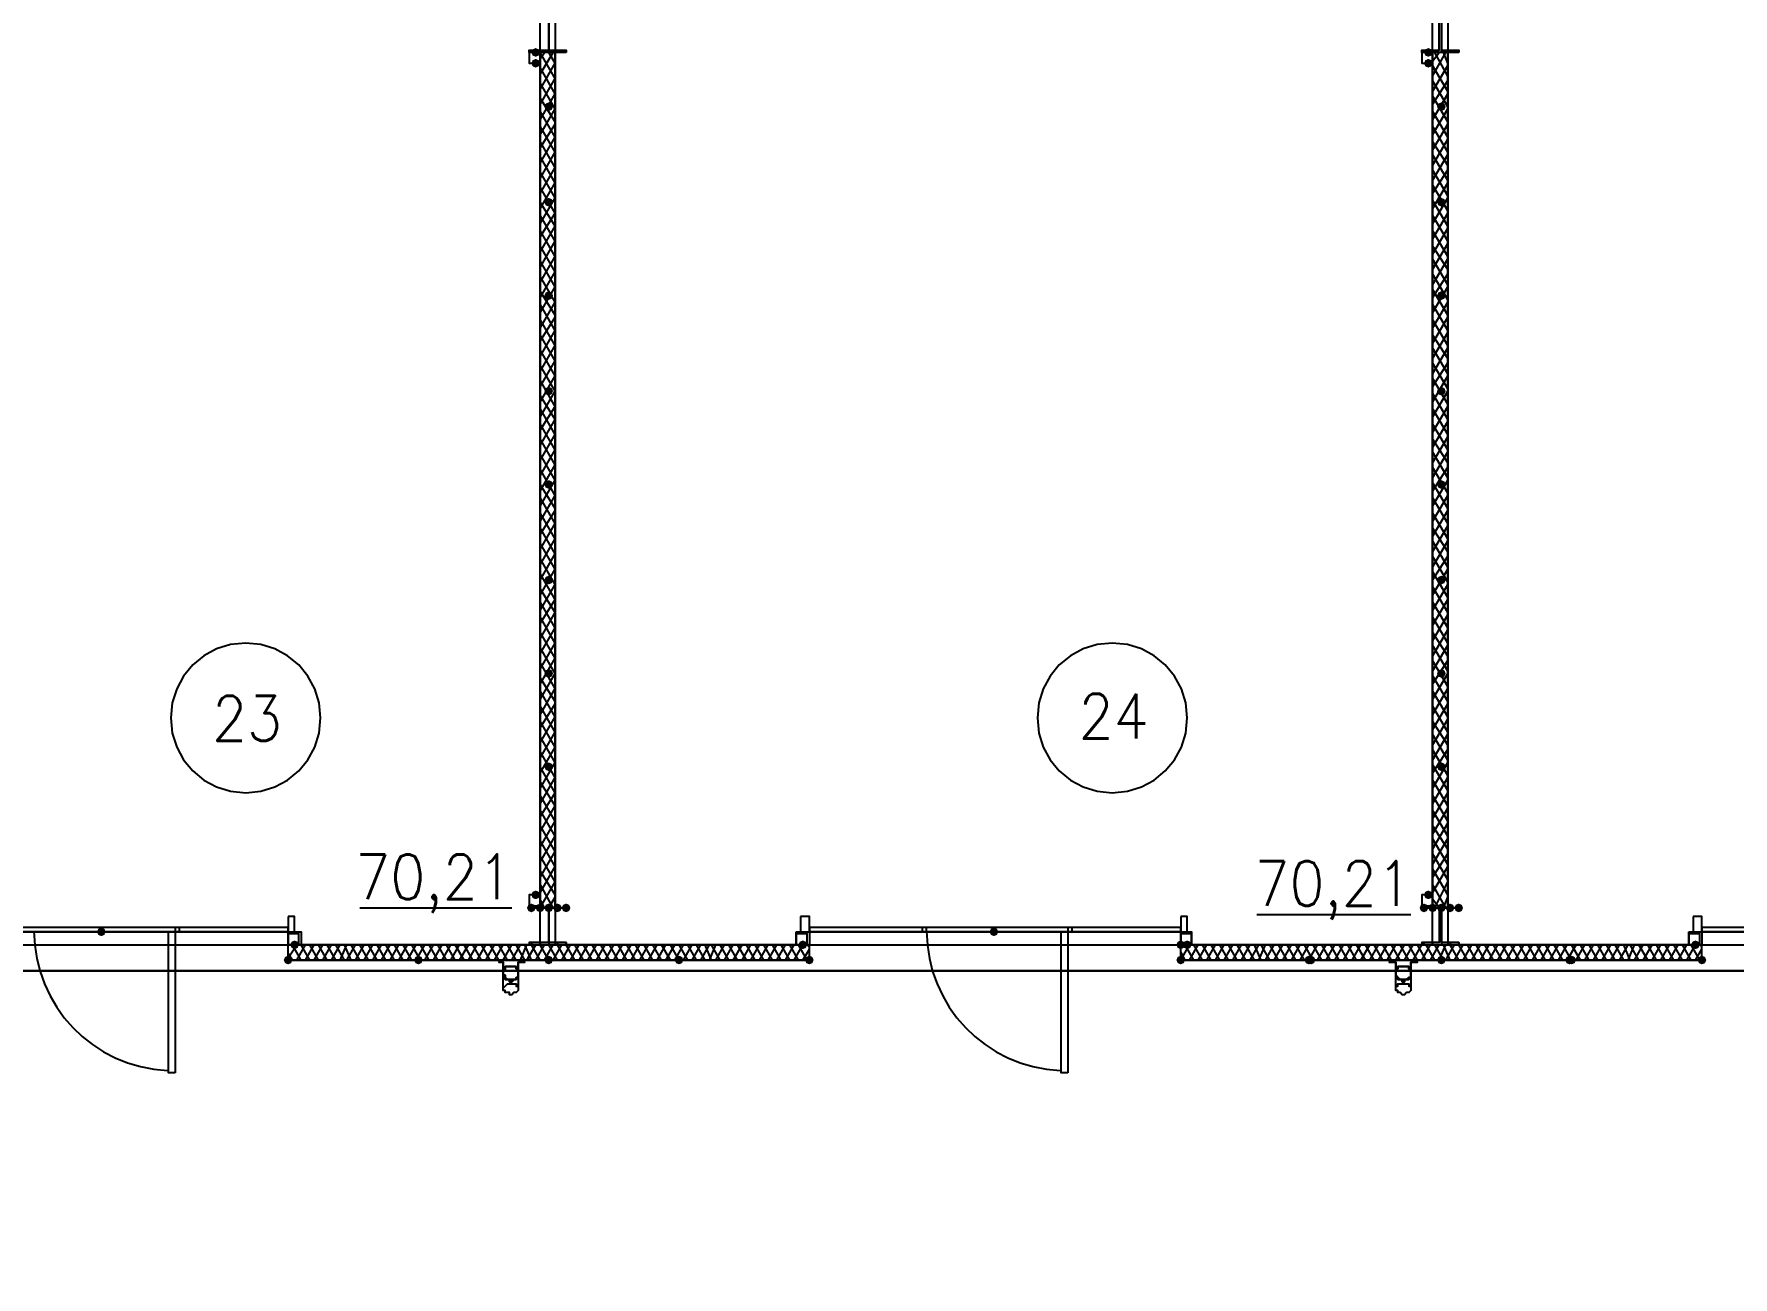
# Model space of a CAD drawing. Header units: millimetres. Extents: x 0 to 420, y 0 to 297.
# Drawn here: x 141.18 to 174.3, y 99.06 to 123.3 of the extents above; entities that cross this region are included whole.
import ezdxf

# ---------------------------------------------------------------- set-up
doc = ezdxf.new("R2010")
doc.units = ezdxf.units.MM
doc.layers.get('0').update_dxf_attribs({"linetype": 'CONTINUOUS'})
doc.styles.get("Standard").update_dxf_attribs({"font": 'STANDARD'})

msp = doc.modelspace()

# ---------------------------------------------------------------- hatches: boundary and pattern name
at = {"true_color": 0x000007}
for points in [[(151.045333, 122.936), (151.020463, 122.876204), (150.960667, 122.851333), (150.900871, 122.876204), (150.876, 122.936), (150.900871, 122.995796), (150.960667, 123.020667), (151.020462, 122.995796)], [(168.444333, 122.936), (168.419463, 122.876204), (168.359667, 122.851333), (168.299871, 122.876204), (168.275, 122.936), (168.299871, 122.995796), (168.359667, 123.020667), (168.419462, 122.995796)], [(151.045333, 122.724333), (151.020463, 122.664537), (150.960667, 122.639667), (150.900871, 122.664537), (150.876, 122.724333), (150.900871, 122.784129), (150.960667, 122.809), (151.020462, 122.784129)], [(168.444333, 122.724333), (168.419463, 122.664537), (168.359667, 122.639667), (168.299871, 122.664537), (168.275, 122.724333), (168.299871, 122.784129), (168.359667, 122.809), (168.419462, 122.784129)], [(151.299333, 121.877667), (151.274463, 121.817871), (151.214667, 121.793), (151.154871, 121.817871), (151.13, 121.877667), (151.154871, 121.937462), (151.214667, 121.962333), (151.274462, 121.937463)], [(168.698333, 121.877667), (168.673463, 121.817871), (168.613667, 121.793), (168.553871, 121.817871), (168.529, 121.877667), (168.553871, 121.937462), (168.613667, 121.962333), (168.673462, 121.937463)], [(151.299333, 120.015), (151.274463, 119.955204), (151.214667, 119.930333), (151.154871, 119.955204), (151.13, 120.015), (151.154871, 120.074796), (151.214667, 120.099667), (151.274462, 120.074796)], [(168.698333, 120.015), (168.673463, 119.955204), (168.613667, 119.930333), (168.553871, 119.955204), (168.529, 120.015), (168.553871, 120.074796), (168.613667, 120.099667), (168.673462, 120.074796)], [(151.299333, 118.194667), (151.274463, 118.134871), (151.214667, 118.11), (151.154871, 118.134871), (151.13, 118.194667), (151.154871, 118.254462), (151.214667, 118.279333), (151.274462, 118.254463)], [(168.698333, 118.194667), (168.673463, 118.134871), (168.613667, 118.11), (168.553871, 118.134871), (168.529, 118.194667), (168.553871, 118.254462), (168.613667, 118.279333), (168.673462, 118.254463)], [(151.299333, 116.332), (151.274463, 116.272204), (151.214667, 116.247333), (151.154871, 116.272204), (151.13, 116.332), (151.154871, 116.391796), (151.214667, 116.416667), (151.274462, 116.391796)], [(168.698333, 116.332), (168.673463, 116.272204), (168.613667, 116.247333), (168.553871, 116.272204), (168.529, 116.332), (168.553871, 116.391796), (168.613667, 116.416667), (168.673462, 116.391796)], [(151.299333, 114.511667), (151.274463, 114.451871), (151.214667, 114.427), (151.154871, 114.451871), (151.13, 114.511667), (151.154871, 114.571462), (151.214667, 114.596333), (151.274462, 114.571463)], [(168.698333, 114.511667), (168.673463, 114.451871), (168.613667, 114.427), (168.553871, 114.451871), (168.529, 114.511667), (168.553871, 114.571462), (168.613667, 114.596333), (168.673462, 114.571463)], [(151.299333, 112.649), (151.274463, 112.589204), (151.214667, 112.564333), (151.154871, 112.589204), (151.13, 112.649), (151.154871, 112.708796), (151.214667, 112.733667), (151.274462, 112.708796)], [(168.698333, 112.649), (168.673463, 112.589204), (168.613667, 112.564333), (168.553871, 112.589204), (168.529, 112.649), (168.553871, 112.708796), (168.613667, 112.733667), (168.673462, 112.708796)], [(151.299333, 110.828667), (151.274463, 110.768871), (151.214667, 110.744), (151.154871, 110.768871), (151.13, 110.828667), (151.154871, 110.888462), (151.214667, 110.913333), (151.274462, 110.888463)], [(168.698333, 110.828667), (168.673463, 110.768871), (168.613667, 110.744), (168.553871, 110.768871), (168.529, 110.828667), (168.553871, 110.888462), (168.613667, 110.913333), (168.673462, 110.888463)], [(151.299333, 109.008333), (151.274463, 108.948537), (151.214667, 108.923667), (151.154871, 108.948537), (151.13, 109.008333), (151.154871, 109.068129), (151.214667, 109.093), (151.274462, 109.068129)], [(168.698333, 109.008333), (168.673463, 108.948537), (168.613667, 108.923667), (168.553871, 108.948537), (168.529, 109.008333), (168.553871, 109.068129), (168.613667, 109.093), (168.673462, 109.068129)], [(150.960667, 106.256667), (150.935796, 106.196871), (150.876, 106.172), (150.816204, 106.196871), (150.791333, 106.256667), (150.816204, 106.316462), (150.876, 106.341333), (150.935796, 106.316463)], [(151.045333, 106.510667), (151.020463, 106.450871), (150.960667, 106.426), (150.900871, 106.450871), (150.876, 106.510667), (150.900871, 106.570462), (150.960667, 106.595333), (151.020462, 106.570463)], [(151.13, 106.256667), (151.105129, 106.196871), (151.045333, 106.172), (150.985538, 106.196871), (150.960667, 106.256667), (150.985537, 106.316462), (151.045333, 106.341333), (151.105129, 106.316463)], [(151.299333, 106.256667), (151.274463, 106.196871), (151.214667, 106.172), (151.154871, 106.196871), (151.13, 106.256667), (151.154871, 106.316462), (151.214667, 106.341333), (151.274462, 106.316463)], [(151.468667, 106.256667), (151.443796, 106.196871), (151.384, 106.172), (151.324204, 106.196871), (151.299333, 106.256667), (151.324204, 106.316462), (151.384, 106.341333), (151.443796, 106.316463)], [(151.638, 106.256667), (151.613129, 106.196871), (151.553333, 106.172), (151.493538, 106.196871), (151.468667, 106.256667), (151.493537, 106.316462), (151.553333, 106.341333), (151.613129, 106.316463)], [(168.359667, 106.256667), (168.334796, 106.196871), (168.275, 106.172), (168.215204, 106.196871), (168.190333, 106.256667), (168.215204, 106.316462), (168.275, 106.341333), (168.334796, 106.316463)], [(168.444333, 106.510667), (168.419463, 106.450871), (168.359667, 106.426), (168.299871, 106.450871), (168.275, 106.510667), (168.299871, 106.570462), (168.359667, 106.595333), (168.419462, 106.570463)], [(168.529, 106.256667), (168.504129, 106.196871), (168.444333, 106.172), (168.384537, 106.196871), (168.359667, 106.256667), (168.384537, 106.316462), (168.444333, 106.341333), (168.504129, 106.316463)], [(168.698333, 106.256667), (168.673463, 106.196871), (168.613667, 106.172), (168.553871, 106.196871), (168.529, 106.256667), (168.553871, 106.316462), (168.613667, 106.341333), (168.673462, 106.316463)], [(168.867667, 106.256667), (168.842796, 106.196871), (168.783, 106.172), (168.723204, 106.196871), (168.698333, 106.256667), (168.723204, 106.316462), (168.783, 106.341333), (168.842796, 106.316463)], [(169.037, 106.256667), (169.012129, 106.196871), (168.952333, 106.172), (168.892538, 106.196871), (168.867667, 106.256667), (168.892537, 106.316462), (168.952333, 106.341333), (169.012129, 106.316463)], [(142.578667, 105.791), (142.553796, 105.731204), (142.494, 105.706333), (142.434204, 105.731204), (142.409333, 105.791), (142.434204, 105.850796), (142.494, 105.875667), (142.553796, 105.850796)], [(142.578667, 105.791), (142.553796, 105.731204), (142.494, 105.706333), (142.434204, 105.731204), (142.409333, 105.791), (142.434204, 105.850796), (142.494, 105.875667), (142.553796, 105.850796)], [(159.977667, 105.791), (159.952796, 105.731204), (159.893, 105.706333), (159.833204, 105.731204), (159.808333, 105.791), (159.833204, 105.850796), (159.893, 105.875667), (159.952796, 105.850796)], [(159.977667, 105.791), (159.952796, 105.731204), (159.893, 105.706333), (159.833204, 105.731204), (159.808333, 105.791), (159.833204, 105.850796), (159.893, 105.875667), (159.952796, 105.850796)], [(146.346333, 105.537), (146.321463, 105.477204), (146.261667, 105.452333), (146.201871, 105.477204), (146.177, 105.537), (146.201871, 105.596796), (146.261667, 105.621667), (146.321462, 105.596796)], [(156.252333, 105.537), (156.227463, 105.477204), (156.167667, 105.452333), (156.107871, 105.477204), (156.083, 105.537), (156.107871, 105.596796), (156.167667, 105.621667), (156.227462, 105.596796)], [(163.618333, 105.537), (163.593462, 105.477204), (163.533667, 105.452333), (163.473871, 105.477204), (163.449, 105.537), (163.473871, 105.596796), (163.533667, 105.621667), (163.593462, 105.596796)], [(163.745333, 105.537), (163.720463, 105.477204), (163.660667, 105.452333), (163.600871, 105.477204), (163.576, 105.537), (163.600871, 105.596796), (163.660667, 105.621667), (163.720462, 105.596796)], [(173.651333, 105.537), (173.626463, 105.477204), (173.566667, 105.452333), (173.506871, 105.477204), (173.482, 105.537), (173.506871, 105.596796), (173.566667, 105.621667), (173.626462, 105.596796)]]:
    msp.add_hatch(color=0, dxfattribs=at).paths.add_polyline_path(points, flags=0)
at = {"true_color": 0x0000fe}
for points in [[(146.219333, 105.240667), (146.194463, 105.180871), (146.134667, 105.156), (146.074871, 105.180871), (146.05, 105.240667), (146.074871, 105.300462), (146.134667, 105.325333), (146.194462, 105.300463)], [(148.759333, 105.240667), (148.734463, 105.180871), (148.674667, 105.156), (148.614871, 105.180871), (148.59, 105.240667), (148.614871, 105.300462), (148.674667, 105.325333), (148.734462, 105.300463)], [(148.759333, 105.240667), (148.734463, 105.180871), (148.674667, 105.156), (148.614871, 105.180871), (148.59, 105.240667), (148.614871, 105.300462), (148.674667, 105.325333), (148.734462, 105.300463)], [(151.299333, 105.240667), (151.274463, 105.180871), (151.214667, 105.156), (151.154871, 105.180871), (151.13, 105.240667), (151.154871, 105.300462), (151.214667, 105.325333), (151.274462, 105.300463)], [(151.299333, 105.240667), (151.274463, 105.180871), (151.214667, 105.156), (151.154871, 105.180871), (151.13, 105.240667), (151.154871, 105.300462), (151.214667, 105.325333), (151.274462, 105.300463)], [(151.299333, 105.240667), (151.274463, 105.180871), (151.214667, 105.156), (151.154871, 105.180871), (151.13, 105.240667), (151.154871, 105.300462), (151.214667, 105.325333), (151.274462, 105.300463)], [(153.839333, 105.240667), (153.814463, 105.180871), (153.754667, 105.156), (153.694871, 105.180871), (153.67, 105.240667), (153.694871, 105.300462), (153.754667, 105.325333), (153.814462, 105.300463)], [(153.839333, 105.240667), (153.814463, 105.180871), (153.754667, 105.156), (153.694871, 105.180871), (153.67, 105.240667), (153.694871, 105.300462), (153.754667, 105.325333), (153.814462, 105.300463)], [(156.379333, 105.240667), (156.354463, 105.180871), (156.294667, 105.156), (156.234871, 105.180871), (156.21, 105.240667), (156.234871, 105.300462), (156.294667, 105.325333), (156.354462, 105.300463)], [(163.618333, 105.240667), (163.593462, 105.180871), (163.533667, 105.156), (163.473871, 105.180871), (163.449, 105.240667), (163.473871, 105.300462), (163.533667, 105.325333), (163.593462, 105.300463)], [(166.116, 105.240667), (166.091129, 105.180871), (166.031333, 105.156), (165.971537, 105.180871), (165.946667, 105.240667), (165.971537, 105.300462), (166.031333, 105.325333), (166.091129, 105.300463)], [(166.158333, 105.240667), (166.133463, 105.180871), (166.073667, 105.156), (166.013871, 105.180871), (165.989, 105.240667), (166.013871, 105.300462), (166.073667, 105.325333), (166.133462, 105.300463)], [(168.698333, 105.240667), (168.673463, 105.180871), (168.613667, 105.156), (168.553871, 105.180871), (168.529, 105.240667), (168.553871, 105.300462), (168.613667, 105.325333), (168.673462, 105.300463)], [(168.698333, 105.240667), (168.673463, 105.180871), (168.613667, 105.156), (168.553871, 105.180871), (168.529, 105.240667), (168.553871, 105.300462), (168.613667, 105.325333), (168.673462, 105.300463)], [(171.196, 105.240667), (171.171129, 105.180871), (171.111333, 105.156), (171.051537, 105.180871), (171.026667, 105.240667), (171.051537, 105.300462), (171.111333, 105.325333), (171.171129, 105.300463)], [(171.238333, 105.240667), (171.213462, 105.180871), (171.153667, 105.156), (171.093871, 105.180871), (171.069, 105.240667), (171.093871, 105.300462), (171.153667, 105.325333), (171.213462, 105.300463)], [(173.778333, 105.240667), (173.753463, 105.180871), (173.693667, 105.156), (173.633871, 105.180871), (173.609, 105.240667), (173.633871, 105.300462), (173.693667, 105.325333), (173.753462, 105.300463)]]:
    msp.add_hatch(color=0, dxfattribs=at).paths.add_polyline_path(points, flags=0)
at = {"true_color": 0x000007}
h = msp.add_hatch(color=0, dxfattribs=at)
h.paths.add_polyline_path([(146.134667, 105.240667), (151.214667, 105.240667)], flags=0)
h.paths.add_polyline_path([(151.214667, 105.240667), (146.134667, 105.240667)], flags=0)
h = msp.add_hatch(color=0, dxfattribs=at)
h.paths.add_polyline_path([(151.214667, 105.240667), (156.294667, 105.240667)], flags=0)
h.paths.add_polyline_path([(156.294667, 105.240667), (151.214667, 105.240667)], flags=0)
h = msp.add_hatch(color=0, dxfattribs=at)
h.paths.add_polyline_path([(163.533667, 105.240667), (168.613667, 105.240667)], flags=0)
h.paths.add_polyline_path([(168.613667, 105.240667), (163.533667, 105.240667)], flags=0)
h = msp.add_hatch(color=0, dxfattribs=at)
h.paths.add_polyline_path([(168.613667, 105.240667), (173.693667, 105.240667)], flags=0)
h.paths.add_polyline_path([(173.693667, 105.240667), (168.613667, 105.240667)], flags=0)

# ---------------------------------------------------------------- linework, layer by layer
at = {"color": 0, "true_color": 0x000007}
for points in [[(103.970667, 105.029), (389.763, 105.029), (389.763, 222.715667), (103.970667, 222.715667)], [(151.045333, 105.537), (151.045333, 140.038667), (147.362333, 140.038667), (134.196667, 140.038667), (133.942667, 140.038667), (133.942667, 105.537)], [(151.595667, 140.038667), (151.341667, 140.038667), (151.341667, 105.537), (168.444333, 105.537), (168.444333, 140.038667), (164.761333, 140.038667)], [(168.740667, 105.537), (185.843333, 105.537), (185.843333, 140.038667), (182.160333, 140.038667), (168.994667, 140.038667), (168.740667, 140.038667)], [(151.553333, 122.936), (150.833667, 122.936), (150.833667, 122.978333), (151.214667, 122.978333), (151.214667, 123.613333), (150.833667, 123.613333), (150.833667, 123.655667), (151.553333, 123.655667), (151.553333, 123.613333), (151.214667, 123.613333), (151.214667, 122.978333), (151.553333, 122.978333)], [(168.952333, 122.936), (168.232667, 122.936), (168.232667, 122.978333), (168.571333, 122.978333), (168.571333, 123.613333), (168.232667, 123.613333), (168.232667, 123.655667), (168.952333, 123.655667), (168.952333, 123.613333), (168.613667, 123.613333), (168.613667, 122.978333), (168.952333, 122.978333)], [(151.045333, 122.936), (150.833667, 122.936), (150.833667, 122.724333), (151.045333, 122.724333), (151.045333, 122.936), (150.833667, 122.936), (150.833667, 122.724333), (151.045333, 122.724333)], [(151.045333, 122.936), (151.045333, 106.256667), (151.341667, 106.256667), (151.341667, 122.936)], [(168.444333, 122.936), (168.232667, 122.936), (168.232667, 122.724333), (168.444333, 122.724333), (168.444333, 122.936), (168.232667, 122.936), (168.232667, 122.724333), (168.444333, 122.724333)], [(168.444333, 122.936), (168.444333, 106.256667), (168.740667, 106.256667), (168.740667, 122.936)], [(151.045333, 106.510667), (150.833667, 106.510667), (150.833667, 106.299), (151.045333, 106.299), (151.045333, 106.510667), (150.833667, 106.510667), (150.833667, 106.256667), (151.045333, 106.256667)], [(168.444333, 106.510667), (168.232667, 106.510667), (168.232667, 106.299), (168.444333, 106.299), (168.444333, 106.510667), (168.232667, 106.510667), (168.232667, 106.256667), (168.444333, 106.256667)], [(146.134667, 106.087333), (146.134667, 105.791), (146.261667, 105.791), (146.261667, 106.087333)], [(151.553333, 106.256667), (150.833667, 106.256667), (151.214667, 106.256667), (151.214667, 105.579333), (150.833667, 105.579333), (150.833667, 105.537), (151.553333, 105.537), (151.553333, 105.579333), (151.214667, 105.579333), (151.214667, 106.256667)], [(156.125333, 106.087333), (156.125333, 105.791), (156.294667, 105.791), (156.294667, 106.087333)], [(163.533667, 106.087333), (163.533667, 105.791), (163.660667, 105.791), (163.660667, 106.087333)], [(168.952333, 106.256667), (168.232667, 106.256667), (168.571333, 106.256667), (168.571333, 105.579333), (168.232667, 105.579333), (168.232667, 105.537), (168.952333, 105.537), (168.952333, 105.579333), (168.613667, 105.579333), (168.613667, 106.256667)], [(173.524333, 106.087333), (173.524333, 105.791), (173.693667, 105.791), (173.693667, 106.087333)], [(138.895667, 105.791), (146.134667, 105.791), (146.134667, 105.875667), (138.895667, 105.875667)], [(143.933333, 103.039333), (143.806333, 103.039333), (143.806333, 105.791), (143.933333, 105.791)], [(143.933333, 105.791), (144.018, 105.791), (144.018, 105.875667), (143.933333, 105.875667)], [(146.134667, 105.791), (146.388667, 105.791), (146.388667, 105.537), (146.134667, 105.537)], [(146.134667, 105.748667), (146.134667, 105.537), (146.346333, 105.537), (146.346333, 105.748667)], [(156.040667, 105.791), (156.294667, 105.791), (156.294667, 105.537), (156.040667, 105.537)], [(156.040667, 105.748667), (156.040667, 105.537), (156.252333, 105.537), (156.252333, 105.748667)], [(156.294667, 105.791), (163.533667, 105.791), (163.533667, 105.875667), (156.294667, 105.875667)], [(158.496, 105.791), (158.580667, 105.791), (158.580667, 105.875667), (158.496, 105.875667)], [(161.332333, 103.039333), (161.205333, 103.039333), (161.205333, 105.791), (161.332333, 105.791)], [(161.332333, 105.791), (161.417, 105.791), (161.417, 105.875667), (161.332333, 105.875667)], [(163.533667, 105.791), (163.745333, 105.791), (163.745333, 105.537), (163.533667, 105.537)], [(163.533667, 105.748667), (163.533667, 105.537), (163.745333, 105.537), (163.745333, 105.748667)], [(173.439667, 105.791), (173.693667, 105.791), (173.693667, 105.537), (173.439667, 105.537)], [(173.439667, 105.748667), (173.439667, 105.537), (173.651333, 105.537), (173.651333, 105.748667)], [(173.693667, 105.791), (180.932667, 105.791), (180.932667, 105.875667), (173.693667, 105.875667)], [(116.078, 96.435333), (377.655667, 96.435333), (377.655667, 105.029), (116.078, 105.029)], [(146.134667, 105.240667), (151.214667, 105.240667)], [(151.214667, 105.240667), (146.134667, 105.240667)], [(146.134667, 105.240667), (151.214667, 105.240667)], [(146.134667, 105.240667), (151.214667, 105.240667)], [(150.749, 105.198333), (150.622, 105.198333), (150.622, 104.986667), (150.622, 104.944333), (150.622, 104.902), (150.579667, 104.859667), (150.537333, 104.859667), (150.495, 104.817333), (150.452667, 104.817333), (150.452667, 104.859667), (150.410333, 104.859667), (150.368, 104.859667), (150.368, 104.902), (150.325667, 104.944333), (150.325667, 104.986667), (150.325667, 105.198333), (150.241, 105.198333), (150.325667, 105.198333), (150.325667, 104.986667), (150.325667, 104.944333), (150.368, 104.944333), (150.368, 104.902), (150.410333, 104.859667), (150.452667, 104.859667), (150.495, 104.859667), (150.537333, 104.859667), (150.579667, 104.859667), (150.579667, 104.902), (150.622, 104.902), (150.622, 104.944333), (150.622, 104.986667), (150.622, 105.198333), (150.749, 105.198333), (150.622, 105.198333), (150.622, 104.986667), (150.622, 104.944333), (150.622, 104.902), (150.579667, 104.859667), (150.537333, 104.859667), (150.495, 104.817333), (150.452667, 104.817333), (150.452667, 104.859667), (150.410333, 104.859667), (150.368, 104.859667), (150.368, 104.902), (150.325667, 104.944333), (150.325667, 104.986667), (150.325667, 105.198333), (150.241, 105.198333), (150.325667, 105.198333), (150.325667, 104.986667), (150.325667, 104.944333), (150.368, 104.944333), (150.368, 104.902), (150.410333, 104.859667), (150.452667, 104.859667), (150.495, 104.859667), (150.537333, 104.859667), (150.579667, 104.859667), (150.579667, 104.902), (150.622, 104.902), (150.622, 104.944333), (150.622, 104.986667), (150.622, 105.198333), (150.749, 105.198333), (150.622, 105.198333), (150.622, 104.986667), (150.622, 104.944333), (150.622, 104.902), (150.579667, 104.902), (150.579667, 104.859667), (150.537333, 104.859667), (150.495, 104.859667), (150.452667, 104.859667), (150.410333, 104.859667), (150.368, 104.902), (150.368, 104.944333), (150.325667, 104.944333), (150.325667, 104.986667), (150.325667, 105.198333), (150.241, 105.198333), (150.325667, 105.198333), (150.325667, 104.986667), (150.325667, 104.944333), (150.368, 104.902), (150.368, 104.859667), (150.410333, 104.859667), (150.452667, 104.859667), (150.452667, 104.817333), (150.495, 104.817333), (150.537333, 104.859667), (150.579667, 104.859667), (150.622, 104.902), (150.622, 104.944333), (150.622, 104.986667), (150.622, 105.198333)], [(150.622, 104.986667), (150.622, 105.029), (150.622, 105.071333), (150.579667, 105.071333), (150.579667, 105.113667), (150.537333, 105.113667), (150.495, 105.113667), (150.452667, 105.113667), (150.410333, 105.113667), (150.368, 105.113667), (150.368, 105.071333), (150.368, 105.029), (150.325667, 105.029), (150.325667, 104.986667), (150.325667, 104.944333), (150.368, 104.944333), (150.368, 104.902), (150.410333, 104.859667), (150.452667, 104.859667), (150.495, 104.859667), (150.537333, 104.859667), (150.579667, 104.859667), (150.579667, 104.902), (150.622, 104.902), (150.622, 104.944333), (150.622, 104.986667), (150.622, 104.944333), (150.622, 104.902), (150.579667, 104.902), (150.579667, 104.859667), (150.537333, 104.859667), (150.495, 104.859667), (150.452667, 104.859667), (150.410333, 104.859667), (150.368, 104.902), (150.368, 104.944333), (150.325667, 104.944333), (150.325667, 104.986667), (150.325667, 105.029), (150.368, 105.029), (150.368, 105.071333), (150.368, 105.113667), (150.410333, 105.113667), (150.452667, 105.113667), (150.495, 105.113667), (150.537333, 105.113667), (150.579667, 105.113667), (150.579667, 105.071333), (150.622, 105.071333), (150.622, 105.029)], [(150.325667, 104.986667), (150.325667, 105.029), (150.368, 105.029), (150.368, 105.071333), (150.368, 105.113667), (150.410333, 105.113667), (150.452667, 105.113667), (150.495, 105.113667), (150.537333, 105.113667), (150.579667, 105.113667), (150.579667, 105.071333), (150.622, 105.071333), (150.622, 105.029), (150.622, 104.986667), (150.622, 104.944333), (150.622, 104.902), (150.579667, 104.902), (150.579667, 104.859667), (150.537333, 104.859667), (150.495, 104.859667), (150.452667, 104.859667), (150.410333, 104.859667), (150.368, 104.902), (150.368, 104.944333), (150.325667, 104.944333)], [(151.214667, 105.240667), (156.294667, 105.240667)], [(156.294667, 105.240667), (151.214667, 105.240667)], [(156.294667, 105.240667), (151.214667, 105.240667)], [(156.294667, 105.240667), (151.214667, 105.240667)], [(163.533667, 105.240667), (168.613667, 105.240667)], [(168.613667, 105.240667), (163.533667, 105.240667)], [(163.533667, 105.240667), (168.613667, 105.240667)], [(163.533667, 105.240667), (168.613667, 105.240667)], [(168.148, 105.198333), (168.021, 105.198333), (168.021, 104.986667), (168.021, 104.944333), (168.021, 104.902), (167.978667, 104.902), (167.978667, 104.859667), (167.936333, 104.859667), (167.894, 104.859667), (167.894, 104.817333), (167.851667, 104.817333), (167.851667, 104.859667), (167.809333, 104.859667), (167.767, 104.859667), (167.767, 104.902), (167.724667, 104.902), (167.724667, 104.944333), (167.724667, 104.986667), (167.724667, 105.198333), (167.597667, 105.198333), (167.724667, 105.198333), (167.724667, 104.986667), (167.724667, 104.944333), (167.767, 104.902), (167.809333, 104.859667), (167.851667, 104.859667), (167.894, 104.859667), (167.936333, 104.859667), (167.978667, 104.902), (168.021, 104.902), (168.021, 104.944333), (168.021, 104.986667), (168.021, 105.198333), (168.148, 105.198333), (168.021, 105.198333), (168.021, 104.986667), (168.021, 104.944333), (168.021, 104.902), (167.978667, 104.902), (167.978667, 104.859667), (167.936333, 104.859667), (167.894, 104.859667), (167.894, 104.817333), (167.851667, 104.817333), (167.851667, 104.859667), (167.809333, 104.859667), (167.767, 104.859667), (167.767, 104.902), (167.724667, 104.902), (167.724667, 104.944333), (167.724667, 104.986667), (167.724667, 105.198333), (167.597667, 105.198333), (167.724667, 105.198333), (167.724667, 104.986667), (167.724667, 104.944333), (167.767, 104.902), (167.809333, 104.859667), (167.851667, 104.859667), (167.894, 104.859667), (167.936333, 104.859667), (167.978667, 104.902), (168.021, 104.902), (168.021, 104.944333), (168.021, 104.986667), (168.021, 105.198333), (168.148, 105.198333), (168.021, 105.198333), (168.021, 104.986667), (168.021, 104.944333), (168.021, 104.902), (167.978667, 104.902), (167.936333, 104.859667), (167.894, 104.859667), (167.851667, 104.859667), (167.809333, 104.859667), (167.767, 104.902), (167.724667, 104.944333), (167.724667, 104.986667), (167.724667, 105.198333), (167.597667, 105.198333), (167.724667, 105.198333), (167.724667, 104.986667), (167.724667, 104.944333), (167.724667, 104.902), (167.767, 104.902), (167.767, 104.859667), (167.809333, 104.859667), (167.851667, 104.859667), (167.851667, 104.817333), (167.894, 104.817333), (167.894, 104.859667), (167.936333, 104.859667), (167.978667, 104.859667), (167.978667, 104.902), (168.021, 104.902), (168.021, 104.944333), (168.021, 104.986667), (168.021, 105.198333)], [(168.021, 104.986667), (168.021, 105.029), (168.021, 105.071333), (167.978667, 105.071333), (167.978667, 105.113667), (167.936333, 105.113667), (167.894, 105.113667), (167.851667, 105.113667), (167.809333, 105.113667), (167.767, 105.113667), (167.767, 105.071333), (167.724667, 105.029), (167.724667, 104.986667), (167.724667, 104.944333), (167.767, 104.902), (167.809333, 104.859667), (167.851667, 104.859667), (167.894, 104.859667), (167.936333, 104.859667), (167.978667, 104.902), (168.021, 104.902), (168.021, 104.944333), (168.021, 104.986667), (168.021, 104.944333), (168.021, 104.902), (167.978667, 104.902), (167.936333, 104.859667), (167.894, 104.859667), (167.851667, 104.859667), (167.809333, 104.859667), (167.767, 104.902), (167.724667, 104.944333), (167.724667, 104.986667), (167.724667, 105.029), (167.767, 105.071333), (167.767, 105.113667), (167.809333, 105.113667), (167.851667, 105.113667), (167.894, 105.113667), (167.936333, 105.113667), (167.978667, 105.113667), (167.978667, 105.071333), (168.021, 105.071333), (168.021, 105.029)], [(167.724667, 104.986667), (167.724667, 105.029), (167.767, 105.071333), (167.767, 105.113667), (167.809333, 105.113667), (167.851667, 105.113667), (167.894, 105.113667), (167.936333, 105.113667), (167.978667, 105.113667), (167.978667, 105.071333), (168.021, 105.071333), (168.021, 105.029), (168.021, 104.986667), (168.021, 104.944333), (168.021, 104.902), (167.978667, 104.902), (167.936333, 104.859667), (167.894, 104.859667), (167.851667, 104.859667), (167.809333, 104.859667), (167.767, 104.902), (167.724667, 104.944333)], [(168.613667, 105.240667), (173.693667, 105.240667)], [(173.693667, 105.240667), (168.613667, 105.240667)], [(173.693667, 105.240667), (168.613667, 105.240667)], [(173.693667, 105.240667), (168.613667, 105.240667)], [(150.622, 104.690333), (150.622, 104.648), (150.579667, 104.605667), (150.537333, 104.605667), (150.495, 104.563333), (150.452667, 104.563333), (150.452667, 104.605667), (150.410333, 104.605667), (150.368, 104.605667), (150.368, 104.648), (150.325667, 104.648), (150.325667, 104.690333), (150.368, 104.732667), (150.410333, 104.775), (150.452667, 104.775), (150.495, 104.775), (150.537333, 104.775), (150.579667, 104.775), (150.579667, 104.732667), (150.622, 104.732667)], [(168.021, 104.690333), (168.021, 104.648), (167.978667, 104.605667), (167.936333, 104.605667), (167.894, 104.563333), (167.851667, 104.563333), (167.809333, 104.605667), (167.767, 104.605667), (167.767, 104.648), (167.724667, 104.648), (167.724667, 104.690333), (167.724667, 104.732667), (167.767, 104.732667), (167.767, 104.775), (167.809333, 104.775), (167.851667, 104.775), (167.894, 104.775), (167.936333, 104.775), (167.978667, 104.775), (167.978667, 104.732667), (168.021, 104.732667)]]:
    msp.add_lwpolyline(points, close=True, dxfattribs=at)
for points in [[(151.214667, 122.936), (151.214667, 123.655667)], [(168.613667, 122.936), (168.613667, 123.655667)], [(150.876, 122.936), (150.876, 122.978333)], [(151.045333, 122.936), (151.045333, 122.978333)], [(151.045333, 122.809), (151.13, 122.936)], [(151.045333, 122.512667), (151.299333, 122.936)], [(151.341667, 122.428), (151.045333, 122.936)], [(151.341667, 122.724333), (151.214667, 122.936)], [(151.384, 122.936), (151.384, 122.978333)], [(151.553333, 122.936), (151.553333, 122.978333)], [(168.275, 122.936), (168.275, 122.978333)], [(168.444333, 122.936), (168.444333, 122.978333)], [(168.444333, 122.766667), (168.571333, 122.936)], [(168.444333, 122.470333), (168.698333, 122.936)], [(168.740667, 122.470333), (168.486667, 122.936)], [(168.740667, 122.724333), (168.656, 122.936)], [(168.783, 122.936), (168.783, 122.978333)], [(168.952333, 122.936), (168.952333, 122.978333)], [(151.045333, 122.216333), (151.341667, 122.724333)], [(151.341667, 122.131667), (151.045333, 122.639667)], [(168.444333, 122.174), (168.740667, 122.682)], [(168.740667, 122.174), (168.444333, 122.682)], [(151.045333, 121.92), (151.341667, 122.428)], [(151.341667, 121.835333), (151.045333, 122.343333)], [(168.444333, 121.92), (168.740667, 122.385667)], [(168.740667, 121.877667), (168.444333, 122.385667)], [(151.045333, 121.623667), (151.341667, 122.131667)], [(151.341667, 121.581333), (151.045333, 122.047)], [(168.444333, 121.623667), (168.740667, 122.131667)], [(168.740667, 121.581333), (168.444333, 122.089333)], [(151.045333, 121.327333), (151.341667, 121.835333)], [(151.341667, 121.285), (151.045333, 121.793)], [(168.444333, 121.327333), (168.740667, 121.835333)], [(168.740667, 121.285), (168.444333, 121.793)], [(151.045333, 121.073333), (151.341667, 121.539)], [(151.341667, 120.988667), (151.045333, 121.496667)], [(151.045333, 120.777), (151.341667, 121.285)], [(168.444333, 121.031), (168.740667, 121.539)], [(168.740667, 120.988667), (168.444333, 121.496667)], [(168.444333, 120.734667), (168.740667, 121.242667)], [(151.341667, 120.692333), (151.045333, 121.200333)], [(151.045333, 120.480667), (151.341667, 120.988667)], [(151.341667, 120.396), (151.045333, 120.904)], [(168.740667, 120.734667), (168.444333, 121.200333)], [(168.444333, 120.438333), (168.740667, 120.946333)], [(168.740667, 120.438333), (168.444333, 120.946333)], [(151.045333, 120.184333), (151.341667, 120.692333)], [(151.341667, 120.099667), (151.045333, 120.607667)], [(168.444333, 120.184333), (168.740667, 120.65)], [(168.740667, 120.142), (168.444333, 120.65)], [(151.045333, 119.888), (151.341667, 120.396)], [(151.341667, 119.803333), (151.045333, 120.311333)], [(168.444333, 119.888), (168.740667, 120.396)], [(168.740667, 119.845667), (168.444333, 120.353667)], [(151.045333, 119.591667), (151.341667, 120.099667)], [(151.341667, 119.549333), (151.045333, 120.015)], [(168.444333, 119.591667), (168.740667, 120.099667)], [(168.740667, 119.549333), (168.444333, 120.057333)], [(151.045333, 119.337667), (151.341667, 119.803333)], [(151.341667, 119.253), (151.045333, 119.761)], [(168.444333, 119.295333), (168.740667, 119.803333)], [(168.740667, 119.253), (168.444333, 119.761)], [(151.045333, 119.041333), (151.341667, 119.549333)], [(151.341667, 118.956667), (151.045333, 119.464667)], [(151.045333, 118.745), (151.341667, 119.253)], [(168.444333, 118.999), (168.740667, 119.507)], [(168.740667, 118.956667), (168.444333, 119.464667)], [(151.341667, 118.660333), (151.045333, 119.168333)], [(151.045333, 118.448667), (151.341667, 118.956667)], [(168.444333, 118.702667), (168.740667, 119.210667)], [(168.740667, 118.702667), (168.444333, 119.168333)], [(168.444333, 118.406333), (168.740667, 118.914333)], [(168.740667, 118.406333), (168.444333, 118.914333)], [(151.341667, 118.364), (151.045333, 118.872)], [(151.045333, 118.152333), (151.341667, 118.660333)], [(151.341667, 118.067667), (151.045333, 118.575667)], [(168.444333, 118.152333), (168.740667, 118.618)], [(168.740667, 118.11), (168.444333, 118.618)], [(151.045333, 117.856), (151.341667, 118.364)], [(151.341667, 117.813667), (151.045333, 118.279333)], [(168.444333, 117.856), (168.740667, 118.364)], [(168.740667, 117.813667), (168.444333, 118.321667)], [(151.045333, 117.559667), (151.341667, 118.067667)], [(151.341667, 117.517333), (151.045333, 118.025333)], [(168.444333, 117.559667), (168.740667, 118.067667)], [(168.740667, 117.517333), (168.444333, 118.025333)], [(151.045333, 117.305667), (151.341667, 117.771333)], [(151.341667, 117.221), (151.045333, 117.729)], [(168.444333, 117.263333), (168.740667, 117.771333)], [(168.740667, 117.221), (168.444333, 117.729)], [(151.045333, 117.009333), (151.341667, 117.517333)], [(151.341667, 116.924667), (151.045333, 117.432667)], [(168.444333, 116.967), (168.740667, 117.475)], [(168.740667, 116.967), (168.444333, 117.432667)], [(151.045333, 116.713), (151.341667, 117.221)], [(151.341667, 116.628333), (151.045333, 117.136333)], [(151.045333, 116.416667), (151.341667, 116.924667)], [(168.444333, 116.670667), (168.740667, 117.178667)], [(168.740667, 116.670667), (168.444333, 117.178667)], [(151.341667, 116.332), (151.045333, 116.84)], [(151.045333, 116.120333), (151.341667, 116.628333)], [(168.444333, 116.416667), (168.740667, 116.882333)], [(168.740667, 116.374333), (168.444333, 116.882333)], [(168.444333, 116.120333), (168.740667, 116.628333)], [(168.740667, 116.078), (168.444333, 116.586)], [(151.341667, 116.035667), (151.045333, 116.543667)], [(151.045333, 115.824), (151.341667, 116.332)], [(151.341667, 115.781667), (151.045333, 116.247333)], [(168.444333, 115.824), (168.740667, 116.332)], [(168.740667, 115.781667), (168.444333, 116.289667)], [(151.045333, 115.57), (151.341667, 116.035667)], [(151.341667, 115.485333), (151.045333, 115.993333)], [(168.444333, 115.527667), (168.740667, 116.035667)], [(168.740667, 115.485333), (168.444333, 115.993333)], [(151.045333, 115.273667), (151.341667, 115.781667)], [(151.341667, 115.189), (151.045333, 115.697)], [(168.444333, 115.231333), (168.740667, 115.739333)], [(168.740667, 115.189), (168.444333, 115.697)], [(151.045333, 114.977333), (151.341667, 115.485333)], [(151.341667, 114.892667), (151.045333, 115.400667)], [(168.444333, 114.935), (168.740667, 115.443)], [(168.740667, 114.935), (168.444333, 115.400667)], [(151.045333, 114.681), (151.341667, 115.189)], [(151.341667, 114.596333), (151.045333, 115.104333)], [(168.444333, 114.638667), (168.740667, 115.146667)], [(168.740667, 114.638667), (168.444333, 115.146667)], [(151.045333, 114.384667), (151.341667, 114.892667)], [(151.341667, 114.3), (151.045333, 114.808)], [(151.045333, 114.088333), (151.341667, 114.596333)], [(168.444333, 114.384667), (168.740667, 114.850333)], [(168.740667, 114.342333), (168.444333, 114.850333)], [(168.444333, 114.088333), (168.740667, 114.596333)], [(151.341667, 114.046), (151.045333, 114.511667)], [(151.045333, 113.792), (151.341667, 114.3)], [(151.341667, 113.749667), (151.045333, 114.257667)], [(168.740667, 114.046), (168.444333, 114.554)], [(168.444333, 113.792), (168.740667, 114.3)], [(168.740667, 113.749667), (168.444333, 114.257667)], [(151.045333, 113.538), (151.341667, 114.003667)], [(151.341667, 113.453333), (151.045333, 113.961333)], [(168.444333, 113.495667), (168.740667, 114.003667)], [(168.740667, 113.453333), (168.444333, 113.961333)], [(151.045333, 113.241667), (151.341667, 113.749667)], [(151.341667, 113.157), (151.045333, 113.665)], [(168.444333, 113.199333), (168.740667, 113.707333)], [(168.740667, 113.199333), (168.444333, 113.665)], [(151.045333, 112.945333), (151.341667, 113.453333)], [(151.341667, 112.860667), (151.045333, 113.368667)], [(168.444333, 112.903), (168.740667, 113.411)], [(168.740667, 112.903), (168.444333, 113.411)], [(151.045333, 112.649), (151.341667, 113.157)], [(151.341667, 112.564333), (151.045333, 113.072333)], [(168.444333, 112.649), (168.740667, 113.114667)], [(168.740667, 112.606667), (168.444333, 113.114667)], [(151.045333, 112.352667), (151.341667, 112.860667)], [(151.341667, 112.268), (151.045333, 112.776)], [(168.444333, 112.352667), (168.740667, 112.860667)], [(168.740667, 112.310333), (168.444333, 112.818333)], [(151.045333, 112.056333), (151.341667, 112.564333)], [(151.341667, 112.014), (151.045333, 112.479667)], [(151.045333, 111.802333), (151.341667, 112.268)], [(168.444333, 112.056333), (168.740667, 112.564333)], [(168.740667, 112.014), (168.444333, 112.522)], [(168.444333, 111.76), (168.740667, 112.268)], [(151.341667, 111.717667), (151.045333, 112.225667)], [(151.045333, 111.506), (151.341667, 112.014)], [(168.740667, 111.717667), (168.444333, 112.225667)], [(168.444333, 111.463667), (168.740667, 111.971667)], [(151.341667, 111.421333), (151.045333, 111.929333)], [(151.045333, 111.209667), (151.341667, 111.717667)], [(151.341667, 111.125), (151.045333, 111.633)], [(168.740667, 111.421333), (168.444333, 111.929333)], [(168.444333, 111.167333), (168.740667, 111.675333)], [(168.740667, 111.167333), (168.444333, 111.633)], [(146.769667, 109.960833), (146.739995, 110.255175), (146.654893, 110.529326), (146.520236, 110.777413), (146.341896, 110.993563), (146.125746, 111.171903), (145.877659, 111.30656), (145.603508, 111.391661), (145.309167, 111.421333), (145.014825, 111.391661), (144.740674, 111.30656), (144.492587, 111.171903), (144.276437, 110.993563), (144.098097, 110.777413), (143.96344, 110.529326), (143.878339, 110.255175), (143.848667, 109.960833)], [(151.045333, 110.913333), (151.341667, 111.421333)], [(151.341667, 110.828667), (151.045333, 111.336667)], [(163.660667, 109.960833), (163.630995, 110.255175), (163.545893, 110.529326), (163.411236, 110.777413), (163.232896, 110.993563), (163.016746, 111.171903), (162.768659, 111.30656), (162.494508, 111.391661), (162.200167, 111.421333), (161.905825, 111.391661), (161.631674, 111.30656), (161.383587, 111.171903), (161.167437, 110.993563), (160.989097, 110.777413), (160.85444, 110.529326), (160.769339, 110.255175), (160.739667, 109.960833)], [(168.444333, 110.871), (168.740667, 111.379)], [(168.740667, 110.871), (168.444333, 111.379)], [(151.045333, 110.617), (151.341667, 111.125)], [(151.341667, 110.532333), (151.045333, 111.040333)], [(168.444333, 110.617), (168.740667, 111.082667)], [(168.740667, 110.574667), (168.444333, 111.082667)], [(151.045333, 110.320667), (151.341667, 110.828667)], [(151.341667, 110.278333), (151.045333, 110.744)], [(168.444333, 110.320667), (168.740667, 110.828667)], [(168.740667, 110.278333), (168.444333, 110.786333)], [(151.045333, 110.024333), (151.341667, 110.532333)], [(151.341667, 109.982), (151.045333, 110.49)], [(168.444333, 110.024333), (168.740667, 110.532333)], [(168.740667, 109.982), (168.444333, 110.49)], [(143.848667, 109.960833), (143.878339, 109.666492), (143.96344, 109.392341), (144.098097, 109.144254), (144.276437, 108.928104), (144.492587, 108.749764), (144.740674, 108.615107), (145.014825, 108.530005), (145.309167, 108.500333), (145.603508, 108.530005), (145.877659, 108.615107), (146.125746, 108.749764), (146.341896, 108.928104), (146.520236, 109.144254), (146.654893, 109.392341), (146.739995, 109.666492), (146.769667, 109.960833)], [(151.045333, 109.770333), (151.341667, 110.236)], [(151.341667, 109.685667), (151.045333, 110.193667)], [(151.045333, 109.474), (151.341667, 109.982)], [(160.739667, 109.960833), (160.769339, 109.666492), (160.85444, 109.392341), (160.989097, 109.144254), (161.167437, 108.928104), (161.383587, 108.749764), (161.631674, 108.615107), (161.905825, 108.530005), (162.200167, 108.500333), (162.494508, 108.530005), (162.768659, 108.615107), (163.016746, 108.749764), (163.232896, 108.928104), (163.411236, 109.144254), (163.545893, 109.392341), (163.630995, 109.666492), (163.660667, 109.960833)], [(168.444333, 109.728), (168.740667, 110.236)], [(168.740667, 109.685667), (168.444333, 110.193667)], [(151.341667, 109.389333), (151.045333, 109.897333)], [(151.045333, 109.177667), (151.341667, 109.685667)], [(168.444333, 109.431667), (168.740667, 109.939667)], [(168.740667, 109.431667), (168.444333, 109.897333)], [(168.444333, 109.135333), (168.740667, 109.643333)], [(168.740667, 109.135333), (168.444333, 109.643333)], [(151.341667, 109.093), (151.045333, 109.601)], [(151.045333, 108.881333), (151.341667, 109.389333)], [(151.341667, 108.796667), (151.045333, 109.304667)], [(168.444333, 108.881333), (168.740667, 109.347)], [(168.740667, 108.839), (168.444333, 109.347)], [(151.045333, 108.585), (151.341667, 109.093)], [(151.341667, 108.500333), (151.045333, 109.008333)], [(168.444333, 108.585), (168.740667, 109.093)], [(168.740667, 108.542667), (168.444333, 109.050667)], [(151.045333, 108.288667), (151.341667, 108.796667)], [(151.341667, 108.246333), (151.045333, 108.712)], [(168.444333, 108.288667), (168.740667, 108.796667)], [(168.740667, 108.246333), (168.444333, 108.754333)], [(151.045333, 108.034667), (151.341667, 108.500333)], [(151.341667, 107.95), (151.045333, 108.458)], [(168.444333, 107.992333), (168.740667, 108.500333)], [(168.740667, 107.95), (168.444333, 108.458)], [(151.045333, 107.738333), (151.341667, 108.246333)], [(151.341667, 107.653667), (151.045333, 108.161667)], [(168.444333, 107.696), (168.740667, 108.204)], [(168.740667, 107.653667), (168.444333, 108.161667)], [(151.045333, 107.442), (151.341667, 107.95)], [(151.341667, 107.357333), (151.045333, 107.865333)], [(151.045333, 107.145667), (151.341667, 107.653667)], [(168.444333, 107.399667), (168.740667, 107.907667)], [(168.740667, 107.399667), (168.444333, 107.865333)], [(151.341667, 107.061), (151.045333, 107.569)], [(151.045333, 106.849333), (151.341667, 107.357333)], [(168.444333, 107.103333), (168.740667, 107.611333)], [(168.740667, 107.103333), (168.444333, 107.611333)], [(168.444333, 106.849333), (168.740667, 107.315)], [(168.740667, 106.807), (168.444333, 107.315)], [(151.341667, 106.764667), (151.045333, 107.272667)], [(151.045333, 106.553), (151.341667, 107.061)], [(151.341667, 106.510667), (151.045333, 106.976333)], [(168.444333, 106.553), (168.740667, 107.061)], [(168.740667, 106.510667), (168.444333, 107.018667)], [(151.045333, 106.256667), (151.341667, 106.764667)], [(151.299333, 106.256667), (151.045333, 106.722333)], [(168.698333, 106.256667), (168.444333, 106.722333)], [(168.486667, 106.256667), (168.740667, 106.764667)], [(151.13, 106.256667), (151.045333, 106.426)], [(151.214667, 106.256667), (151.341667, 106.468333)], [(168.571333, 106.256667), (168.444333, 106.426)], [(168.656, 106.256667), (168.740667, 106.468333)], [(147.531667, 106.256667), (150.495, 106.256667)], [(150.960667, 106.299), (150.960667, 106.256667)], [(151.214667, 106.256667), (151.214667, 105.537)], [(165.015333, 106.129667), (168.021, 106.129667)], [(168.359667, 106.299), (168.359667, 106.256667)], [(168.613667, 106.256667), (168.613667, 105.537)], [(142.494, 105.791), (138.895667, 105.791), (138.895667, 105.664)], [(138.895667, 105.664), (138.895667, 105.537), (142.494, 105.537)], [(141.181686, 105.801957), (141.195846, 105.532564), (141.235476, 105.27052), (141.29936, 105.017095), (141.386283, 104.773558), (141.495028, 104.54118), (141.624378, 104.32123), (141.773119, 104.114979), (141.940033, 103.923696), (142.123906, 103.748652), (142.32352, 103.591116), (142.537659, 103.452358), (142.765108, 103.333648), (143.004651, 103.236257), (143.255071, 103.161454), (143.515152, 103.110509), (143.783679, 103.084691)], [(146.134667, 105.664), (146.134667, 105.791), (142.494, 105.791)], [(142.494, 105.537), (146.134667, 105.537), (146.134667, 105.664)], [(146.261667, 105.791), (146.261667, 105.748667)], [(156.167667, 105.791), (156.167667, 105.748667)], [(159.893, 105.791), (156.294667, 105.791), (156.294667, 105.664)], [(156.294667, 105.664), (156.294667, 105.537), (159.893, 105.537)], [(158.580686, 105.801957), (158.594846, 105.532564), (158.634476, 105.27052), (158.69836, 105.017095), (158.785283, 104.773558), (158.894028, 104.54118), (159.023378, 104.32123), (159.172119, 104.114979), (159.339033, 103.923696), (159.522906, 103.748652), (159.72252, 103.591116), (159.936659, 103.452358), (160.164108, 103.333648), (160.403651, 103.236257), (160.654071, 103.161454), (160.914152, 103.110509), (161.182679, 103.084691)], [(163.533667, 105.664), (163.533667, 105.791), (159.893, 105.791)], [(159.893, 105.537), (163.533667, 105.537), (163.533667, 105.664)], [(163.660667, 105.791), (163.660667, 105.748667)], [(173.566667, 105.791), (173.566667, 105.748667)], [(177.292, 105.791), (173.693667, 105.791), (173.693667, 105.664)], [(173.693667, 105.664), (173.693667, 105.537), (177.292, 105.537)], [(146.134667, 105.283), (146.304, 105.537)], [(146.134667, 105.240667), (146.134667, 105.537)], [(146.134667, 105.240667), (146.134667, 105.537)], [(146.219333, 105.240667), (146.134667, 105.367667)], [(146.388667, 105.240667), (146.219333, 105.537)], [(156.125333, 105.537), (146.261667, 105.537)], [(146.304, 105.240667), (146.473333, 105.537)], [(146.558, 105.240667), (146.388667, 105.537)], [(146.473333, 105.240667), (146.642667, 105.537)], [(146.727333, 105.240667), (146.558, 105.537)], [(146.642667, 105.240667), (146.812, 105.537)], [(146.896667, 105.240667), (146.727333, 105.537)], [(146.812, 105.240667), (146.981333, 105.537)], [(147.066, 105.240667), (146.896667, 105.537)], [(146.981333, 105.240667), (147.150667, 105.537)], [(147.235333, 105.240667), (147.066, 105.537)], [(147.150667, 105.240667), (147.277667, 105.537)], [(147.362333, 105.240667), (147.235333, 105.537)], [(147.277667, 105.240667), (147.447, 105.537)], [(147.531667, 105.240667), (147.362333, 105.537)], [(147.447, 105.240667), (147.616333, 105.537)], [(147.701, 105.240667), (147.531667, 105.537)], [(147.616333, 105.240667), (147.785667, 105.537)], [(147.870333, 105.240667), (147.701, 105.537)], [(147.785667, 105.240667), (147.955, 105.537)], [(148.039667, 105.240667), (147.870333, 105.537)], [(147.955, 105.240667), (148.124333, 105.537)], [(148.209, 105.240667), (148.039667, 105.537)], [(148.124333, 105.240667), (148.293667, 105.537)], [(148.378333, 105.240667), (148.209, 105.537)], [(148.293667, 105.240667), (148.463, 105.537)], [(148.547667, 105.240667), (148.378333, 105.537)], [(148.463, 105.240667), (148.632333, 105.537)], [(148.717, 105.240667), (148.547667, 105.537)], [(148.632333, 105.240667), (148.801667, 105.537)], [(148.886333, 105.240667), (148.717, 105.537)], [(148.801667, 105.240667), (148.971, 105.537)], [(149.055667, 105.240667), (148.886333, 105.537)], [(148.971, 105.240667), (149.140333, 105.537)], [(149.225, 105.240667), (149.055667, 105.537)], [(149.140333, 105.240667), (149.309667, 105.537)], [(149.394333, 105.240667), (149.225, 105.537)], [(149.309667, 105.240667), (149.479, 105.537)], [(149.563667, 105.240667), (149.394333, 105.537)], [(149.479, 105.240667), (149.648333, 105.537)], [(149.733, 105.240667), (149.563667, 105.537)], [(149.648333, 105.240667), (149.817667, 105.537)], [(149.902333, 105.240667), (149.733, 105.537)], [(149.817667, 105.240667), (149.987, 105.537)], [(150.071667, 105.240667), (149.902333, 105.537)], [(149.987, 105.240667), (150.156333, 105.537)], [(150.241, 105.240667), (150.071667, 105.537)], [(150.156333, 105.240667), (150.325667, 105.537)], [(150.410333, 105.240667), (150.241, 105.537)], [(150.325667, 105.240667), (150.495, 105.537)], [(150.579667, 105.240667), (150.410333, 105.537)], [(150.495, 105.240667), (150.664333, 105.537)], [(150.749, 105.240667), (150.579667, 105.537)], [(150.664333, 105.240667), (150.791333, 105.537)], [(150.876, 105.240667), (150.749, 105.537)], [(150.791333, 105.240667), (150.960667, 105.537)], [(150.876, 105.579333), (150.876, 105.537)], [(151.045333, 105.240667), (150.876, 105.537)], [(150.960667, 105.240667), (151.13, 105.537)], [(151.045333, 105.579333), (151.045333, 105.537)], [(151.214667, 105.240667), (151.045333, 105.537)], [(151.13, 105.240667), (151.299333, 105.537)], [(151.384, 105.240667), (151.214667, 105.537)], [(151.299333, 105.240667), (151.468667, 105.537)], [(151.384, 105.579333), (151.384, 105.537)], [(151.553333, 105.240667), (151.384, 105.537)], [(151.468667, 105.240667), (151.638, 105.537)], [(151.553333, 105.579333), (151.553333, 105.537)], [(151.722667, 105.240667), (151.553333, 105.537)], [(151.638, 105.240667), (151.807333, 105.537)], [(151.892, 105.240667), (151.722667, 105.537)], [(151.807333, 105.240667), (151.976667, 105.537)], [(152.061333, 105.240667), (151.892, 105.537)], [(151.976667, 105.240667), (152.146, 105.537)], [(152.230667, 105.240667), (152.061333, 105.537)], [(152.146, 105.240667), (152.315333, 105.537)], [(152.4, 105.240667), (152.230667, 105.537)], [(152.315333, 105.240667), (152.484667, 105.537)], [(152.569333, 105.240667), (152.4, 105.537)], [(152.484667, 105.240667), (152.654, 105.537)], [(152.738667, 105.240667), (152.569333, 105.537)], [(152.654, 105.240667), (152.823333, 105.537)], [(152.908, 105.240667), (152.738667, 105.537)], [(152.823333, 105.240667), (152.992667, 105.537)], [(153.077333, 105.240667), (152.908, 105.537)], [(152.992667, 105.240667), (153.162, 105.537)], [(153.246667, 105.240667), (153.077333, 105.537)], [(153.162, 105.240667), (153.331333, 105.537)], [(153.416, 105.240667), (153.246667, 105.537)], [(153.331333, 105.240667), (153.500667, 105.537)], [(153.585333, 105.240667), (153.416, 105.537)], [(153.500667, 105.240667), (153.67, 105.537)], [(153.754667, 105.240667), (153.585333, 105.537)], [(153.67, 105.240667), (153.839333, 105.537)], [(153.924, 105.240667), (153.754667, 105.537)], [(153.839333, 105.240667), (154.008667, 105.537)], [(154.093333, 105.240667), (153.924, 105.537)], [(154.008667, 105.240667), (154.178, 105.537)], [(154.262667, 105.240667), (154.093333, 105.537)], [(154.178, 105.240667), (154.347333, 105.537)], [(154.389667, 105.240667), (154.262667, 105.537)], [(154.347333, 105.240667), (154.474333, 105.537)], [(154.559, 105.240667), (154.389667, 105.537)], [(154.474333, 105.240667), (154.643667, 105.537)], [(154.728333, 105.240667), (154.559, 105.537)], [(154.643667, 105.240667), (154.813, 105.537)], [(154.897667, 105.240667), (154.728333, 105.537)], [(154.813, 105.240667), (154.982333, 105.537)], [(155.067, 105.240667), (154.897667, 105.537)], [(154.982333, 105.240667), (155.151667, 105.537)], [(155.236333, 105.240667), (155.067, 105.537)], [(155.151667, 105.240667), (155.321, 105.537)], [(155.405667, 105.240667), (155.236333, 105.537)], [(155.321, 105.240667), (155.490333, 105.537)], [(155.575, 105.240667), (155.405667, 105.537)], [(155.490333, 105.240667), (155.659667, 105.537)], [(155.744333, 105.240667), (155.575, 105.537)], [(155.659667, 105.240667), (155.829, 105.537)], [(155.913667, 105.240667), (155.744333, 105.537)], [(155.829, 105.240667), (155.998333, 105.537)], [(156.083, 105.240667), (155.913667, 105.537)], [(155.998333, 105.240667), (156.167667, 105.537)], [(156.252333, 105.240667), (156.083, 105.537)], [(156.167667, 105.240667), (156.294667, 105.452333)], [(156.294667, 105.494667), (156.252333, 105.537)], [(156.294667, 105.240667), (156.294667, 105.537)], [(156.294667, 105.240667), (156.294667, 105.537)], [(163.533667, 105.240667), (163.703, 105.537)], [(163.533667, 105.240667), (163.533667, 105.537)], [(163.533667, 105.240667), (163.533667, 105.537)], [(163.618333, 105.240667), (163.533667, 105.41)], [(163.787667, 105.240667), (163.618333, 105.537)], [(173.524333, 105.537), (163.660667, 105.537)], [(163.703, 105.240667), (163.872333, 105.537)], [(163.957, 105.240667), (163.787667, 105.537)], [(163.872333, 105.240667), (164.041667, 105.537)], [(164.126333, 105.240667), (163.957, 105.537)], [(164.041667, 105.240667), (164.211, 105.537)], [(164.295667, 105.240667), (164.126333, 105.537)], [(164.211, 105.240667), (164.380333, 105.537)], [(164.465, 105.240667), (164.295667, 105.537)], [(164.380333, 105.240667), (164.549667, 105.537)], [(164.634333, 105.240667), (164.465, 105.537)], [(164.549667, 105.240667), (164.719, 105.537)], [(164.803667, 105.240667), (164.634333, 105.537)], [(164.719, 105.240667), (164.888333, 105.537)], [(164.973, 105.240667), (164.803667, 105.537)], [(164.888333, 105.240667), (165.057667, 105.537)], [(165.1, 105.240667), (164.973, 105.537)], [(165.057667, 105.240667), (165.184667, 105.537)], [(165.269333, 105.240667), (165.1, 105.537)], [(165.184667, 105.240667), (165.354, 105.537)], [(165.438667, 105.240667), (165.269333, 105.537)], [(165.354, 105.240667), (165.523333, 105.537)], [(165.608, 105.240667), (165.438667, 105.537)], [(165.523333, 105.240667), (165.692667, 105.537)], [(165.777333, 105.240667), (165.608, 105.537)], [(165.692667, 105.240667), (165.862, 105.537)], [(165.946667, 105.240667), (165.777333, 105.537)], [(165.862, 105.240667), (166.031333, 105.537)], [(166.116, 105.240667), (165.946667, 105.537)], [(166.031333, 105.240667), (166.200667, 105.537)], [(166.285333, 105.240667), (166.116, 105.537)], [(166.200667, 105.240667), (166.37, 105.537)], [(166.454667, 105.240667), (166.285333, 105.537)], [(166.37, 105.240667), (166.539333, 105.537)], [(166.624, 105.240667), (166.454667, 105.537)], [(166.539333, 105.240667), (166.708667, 105.537)], [(166.793333, 105.240667), (166.624, 105.537)], [(166.708667, 105.240667), (166.878, 105.537)], [(166.962667, 105.240667), (166.793333, 105.537)], [(166.878, 105.240667), (167.047333, 105.537)], [(167.132, 105.240667), (166.962667, 105.537)], [(167.047333, 105.240667), (167.216667, 105.537)], [(167.301333, 105.240667), (167.132, 105.537)], [(167.216667, 105.240667), (167.386, 105.537)], [(167.470667, 105.240667), (167.301333, 105.537)], [(167.386, 105.240667), (167.555333, 105.537)], [(167.64, 105.240667), (167.470667, 105.537)], [(167.555333, 105.240667), (167.724667, 105.537)], [(167.809333, 105.240667), (167.64, 105.537)], [(167.724667, 105.240667), (167.894, 105.537)], [(167.978667, 105.240667), (167.809333, 105.537)], [(167.894, 105.240667), (168.063333, 105.537)], [(168.148, 105.240667), (167.978667, 105.537)], [(168.063333, 105.240667), (168.232667, 105.537)], [(168.317333, 105.240667), (168.148, 105.537)], [(168.232667, 105.240667), (168.402, 105.537)], [(168.275, 105.579333), (168.275, 105.537)], [(168.486667, 105.240667), (168.317333, 105.537)], [(168.402, 105.240667), (168.571333, 105.537)], [(168.444333, 105.579333), (168.444333, 105.537)], [(168.656, 105.240667), (168.486667, 105.537)], [(168.571333, 105.240667), (168.698333, 105.537)], [(168.783, 105.240667), (168.656, 105.537)], [(168.698333, 105.240667), (168.867667, 105.537)], [(168.783, 105.579333), (168.783, 105.537)], [(168.952333, 105.240667), (168.783, 105.537)], [(168.867667, 105.240667), (169.037, 105.537)], [(168.952333, 105.579333), (168.952333, 105.537)], [(169.121667, 105.240667), (168.952333, 105.537)], [(169.037, 105.240667), (169.206333, 105.537)], [(169.291, 105.240667), (169.121667, 105.537)], [(169.206333, 105.240667), (169.375667, 105.537)], [(169.460333, 105.240667), (169.291, 105.537)], [(169.375667, 105.240667), (169.545, 105.537)], [(169.629667, 105.240667), (169.460333, 105.537)], [(169.545, 105.240667), (169.714333, 105.537)], [(169.799, 105.240667), (169.629667, 105.537)], [(169.714333, 105.240667), (169.883667, 105.537)], [(169.968333, 105.240667), (169.799, 105.537)], [(169.883667, 105.240667), (170.053, 105.537)], [(170.137667, 105.240667), (169.968333, 105.537)], [(170.053, 105.240667), (170.222333, 105.537)], [(170.307, 105.240667), (170.137667, 105.537)], [(170.222333, 105.240667), (170.391667, 105.537)], [(170.476333, 105.240667), (170.307, 105.537)], [(170.391667, 105.240667), (170.561, 105.537)], [(170.645667, 105.240667), (170.476333, 105.537)], [(170.561, 105.240667), (170.730333, 105.537)], [(170.815, 105.240667), (170.645667, 105.537)], [(170.730333, 105.240667), (170.899667, 105.537)], [(170.984333, 105.240667), (170.815, 105.537)], [(170.899667, 105.240667), (171.069, 105.537)], [(171.153667, 105.240667), (170.984333, 105.537)], [(171.069, 105.240667), (171.238333, 105.537)], [(171.323, 105.240667), (171.153667, 105.537)], [(171.238333, 105.240667), (171.407667, 105.537)], [(171.492333, 105.240667), (171.323, 105.537)], [(171.407667, 105.240667), (171.577, 105.537)], [(171.661667, 105.240667), (171.492333, 105.537)], [(171.577, 105.240667), (171.746333, 105.537)], [(171.831, 105.240667), (171.661667, 105.537)], [(171.746333, 105.240667), (171.915667, 105.537)], [(172.000333, 105.240667), (171.831, 105.537)], [(171.915667, 105.240667), (172.085, 105.537)], [(172.169667, 105.240667), (172.000333, 105.537)], [(172.085, 105.240667), (172.254333, 105.537)], [(172.296667, 105.240667), (172.169667, 105.537)], [(172.254333, 105.240667), (172.381333, 105.537)], [(172.466, 105.240667), (172.296667, 105.537)], [(172.381333, 105.240667), (172.550667, 105.537)], [(172.635333, 105.240667), (172.466, 105.537)], [(172.550667, 105.240667), (172.72, 105.537)], [(172.804667, 105.240667), (172.635333, 105.537)], [(172.72, 105.240667), (172.889333, 105.537)], [(172.974, 105.240667), (172.804667, 105.537)], [(172.889333, 105.240667), (173.058667, 105.537)], [(173.143333, 105.240667), (172.974, 105.537)], [(173.058667, 105.240667), (173.228, 105.537)], [(173.312667, 105.240667), (173.143333, 105.537)], [(173.228, 105.240667), (173.397333, 105.537)], [(173.482, 105.240667), (173.312667, 105.537)], [(173.397333, 105.240667), (173.566667, 105.537)], [(173.651333, 105.240667), (173.482, 105.537)], [(173.566667, 105.240667), (173.693667, 105.452333)], [(173.693667, 105.494667), (173.651333, 105.537)], [(173.693667, 105.240667), (173.693667, 105.537)], [(173.693667, 105.240667), (173.693667, 105.537)], [(146.134667, 105.240667), (151.214667, 105.240667), (146.134667, 105.240667), (151.214667, 105.240667)], [(146.134667, 105.240667), (156.294667, 105.240667)], [(150.325667, 104.690333), (150.325667, 104.986667)], [(150.622, 104.986667), (150.622, 104.690333)], [(156.294667, 105.240667), (151.214667, 105.240667), (156.294667, 105.240667), (151.214667, 105.240667)], [(163.533667, 105.240667), (168.613667, 105.240667), (163.533667, 105.240667), (168.613667, 105.240667)], [(163.533667, 105.240667), (173.693667, 105.240667)], [(167.724667, 104.690333), (167.724667, 104.986667)], [(168.021, 104.986667), (168.021, 104.690333)], [(173.693667, 105.240667), (168.613667, 105.240667), (173.693667, 105.240667), (168.613667, 105.240667)]]:
    msp.add_lwpolyline(points, dxfattribs=at)

# ---------------------------------------------------------------- texts
at = {"color": 0, "true_color": 0x000007, "char_height": 0.872032, "attachment_point": 1}
for s, insert, width in [('23', (144.652997, 110.388362), 1.06581688), ('24', (161.544007, 110.430702), 1.16270936), ('70,21', (147.447003, 107.298025), 2.56764984), ('70,21', (164.972997, 107.171039), 2.56764984)]:
    msp.add_mtext(s, dxfattribs=dict(at, insert=insert, width=width))

doc.saveas('drawing.dxf')
